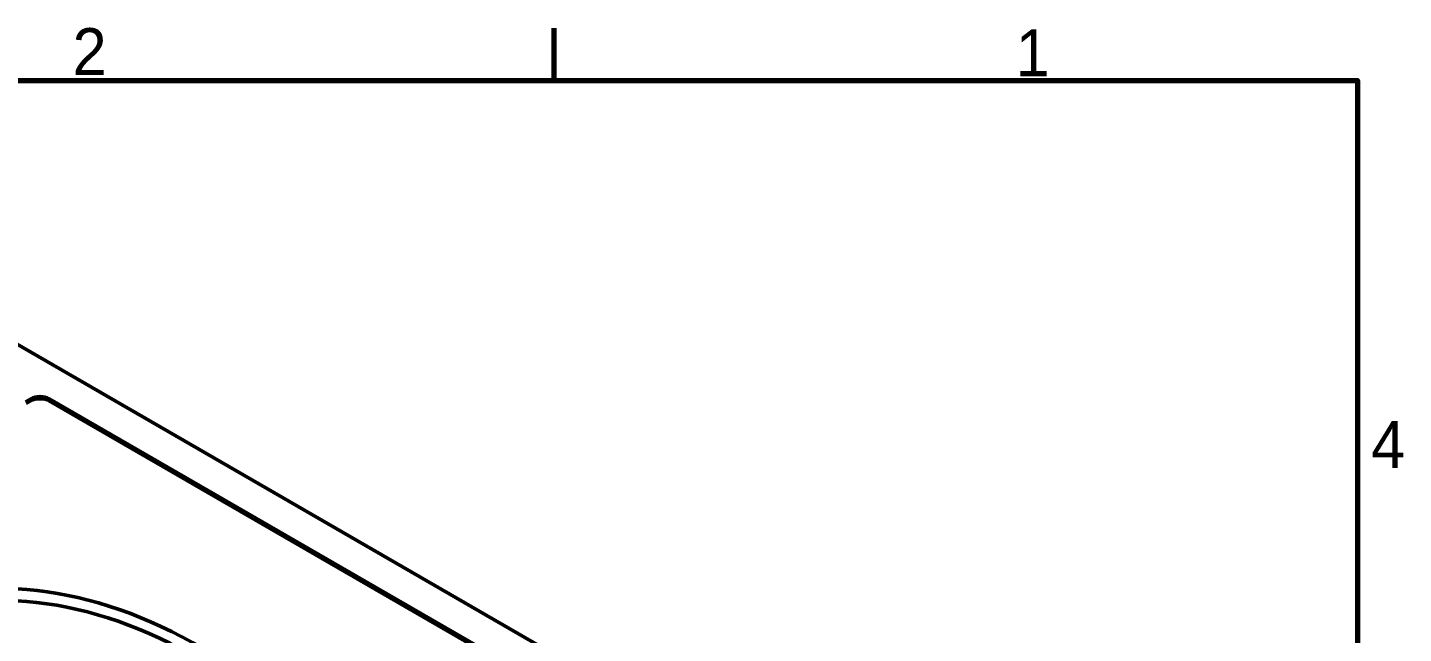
# Model space of a CAD drawing. Header units: millimetres. Extents: x 16 to 1137, y -51 to 344.
# Drawn here: x 336.9 to 443.1, y 290.9 to 337.7 of the extents above; entities that cross this region are included whole.
import ezdxf

# ---------------------------------------------------------------- set-up
doc = ezdxf.new("R2010")
doc.units = ezdxf.units.MM
doc.header["$LTSCALE"] = 1.2
doc.layers.get('0').update_dxf_attribs({"lineweight": 25})
for name, color, linetype, lineweight in [('경계(ISO)', 7, 'Continuous', 70), ('외형선(ISO)', 7, 'Continuous', 50), ('좁은 외형선(ISO)', 7, 'Continuous', 35)]:
    doc.layers.add(name, color=color, linetype=linetype, lineweight=lineweight)
doc.styles.get("Standard").update_dxf_attribs({"font": ''})
doc.styles.get('Standard').set_extended_font_data('Gulim')

# ---------------------------------------------------------------- blocks, each defined once
blk = doc.blocks.new('경계 Default Border')
at = {"layer": '경계(ISO)'}
blk.add_line((350, 287), (350, 290.9), dxfattribs=at)
at = {"layer": '경계(ISO)', "flags": 128}
blk.add_lwpolyline([(10, 10), (10, 287), (410, 287), (410, 10), (10, 10)], dxfattribs=at)
at = {"layer": '경계(ISO)', "char_height": 3.5, "attachment_point": 7}
for s, insert in [('2', (314.01, 287.4)), ('1', (384.47, 287.31)), ('4', (411.03, 258.04))]:
    blk.add_mtext(s, dxfattribs=dict(at, insert=insert))

msp = doc.modelspace()

# ---------------------------------------------------------------- linework, layer by layer
at = {"layer": '외형선(ISO)', "color": 7}
for p, q in [((405.346, 273.234), (314.129, 325.898)), ((336.757, 308.752), (337.181, 308.997)), ((338.595, 308.997), (376.072, 287.359)), ((336.83, 308.628), (337.184, 308.832)), ((338.598, 308.832), (375.933, 287.276))]:
    msp.add_line(p, q, dxfattribs=at)
for centre in [(337.888, 308.588), (337.891, 308.423)]:
    msp.add_ellipse(centre, major_axis=(-1, 0), ratio=0.5773503, start_param=3.9269908, end_param=5.4977871, dxfattribs=at)
for points in [[(327.118, 292.441), (329.95, 294.077), (333.463, 294.661), (341.852, 293.728), (346.12, 292.241), (350.461, 289.735)], [(327.242, 291.553), (330.034, 293.165), (333.476, 293.739), (341.773, 292.816), (346.01, 291.345), (350.336, 288.847)]]:
    msp.add_open_spline(points, degree=3, knots=[0, 0, 0, 0, 0.5, 0.5, 1, 1, 1, 1], dxfattribs=at)
at = {"layer": '좁은 외형선(ISO)', "color": 7}
for p, q in [((337.181, 308.997), (337.181, 308.83)), ((338.595, 308.833), (338.595, 308.997))]:
    msp.add_line(p, q, dxfattribs=at)

# ---------------------------------------------------------------- block references
at = {"color": 7, "xscale": 1.03275, "yscale": 1.03275, "zscale": 1.03275}
msp.add_blockref('경계 Default Border', (16.103, 37.174), dxfattribs=at)

doc.saveas('drawing.dxf')
